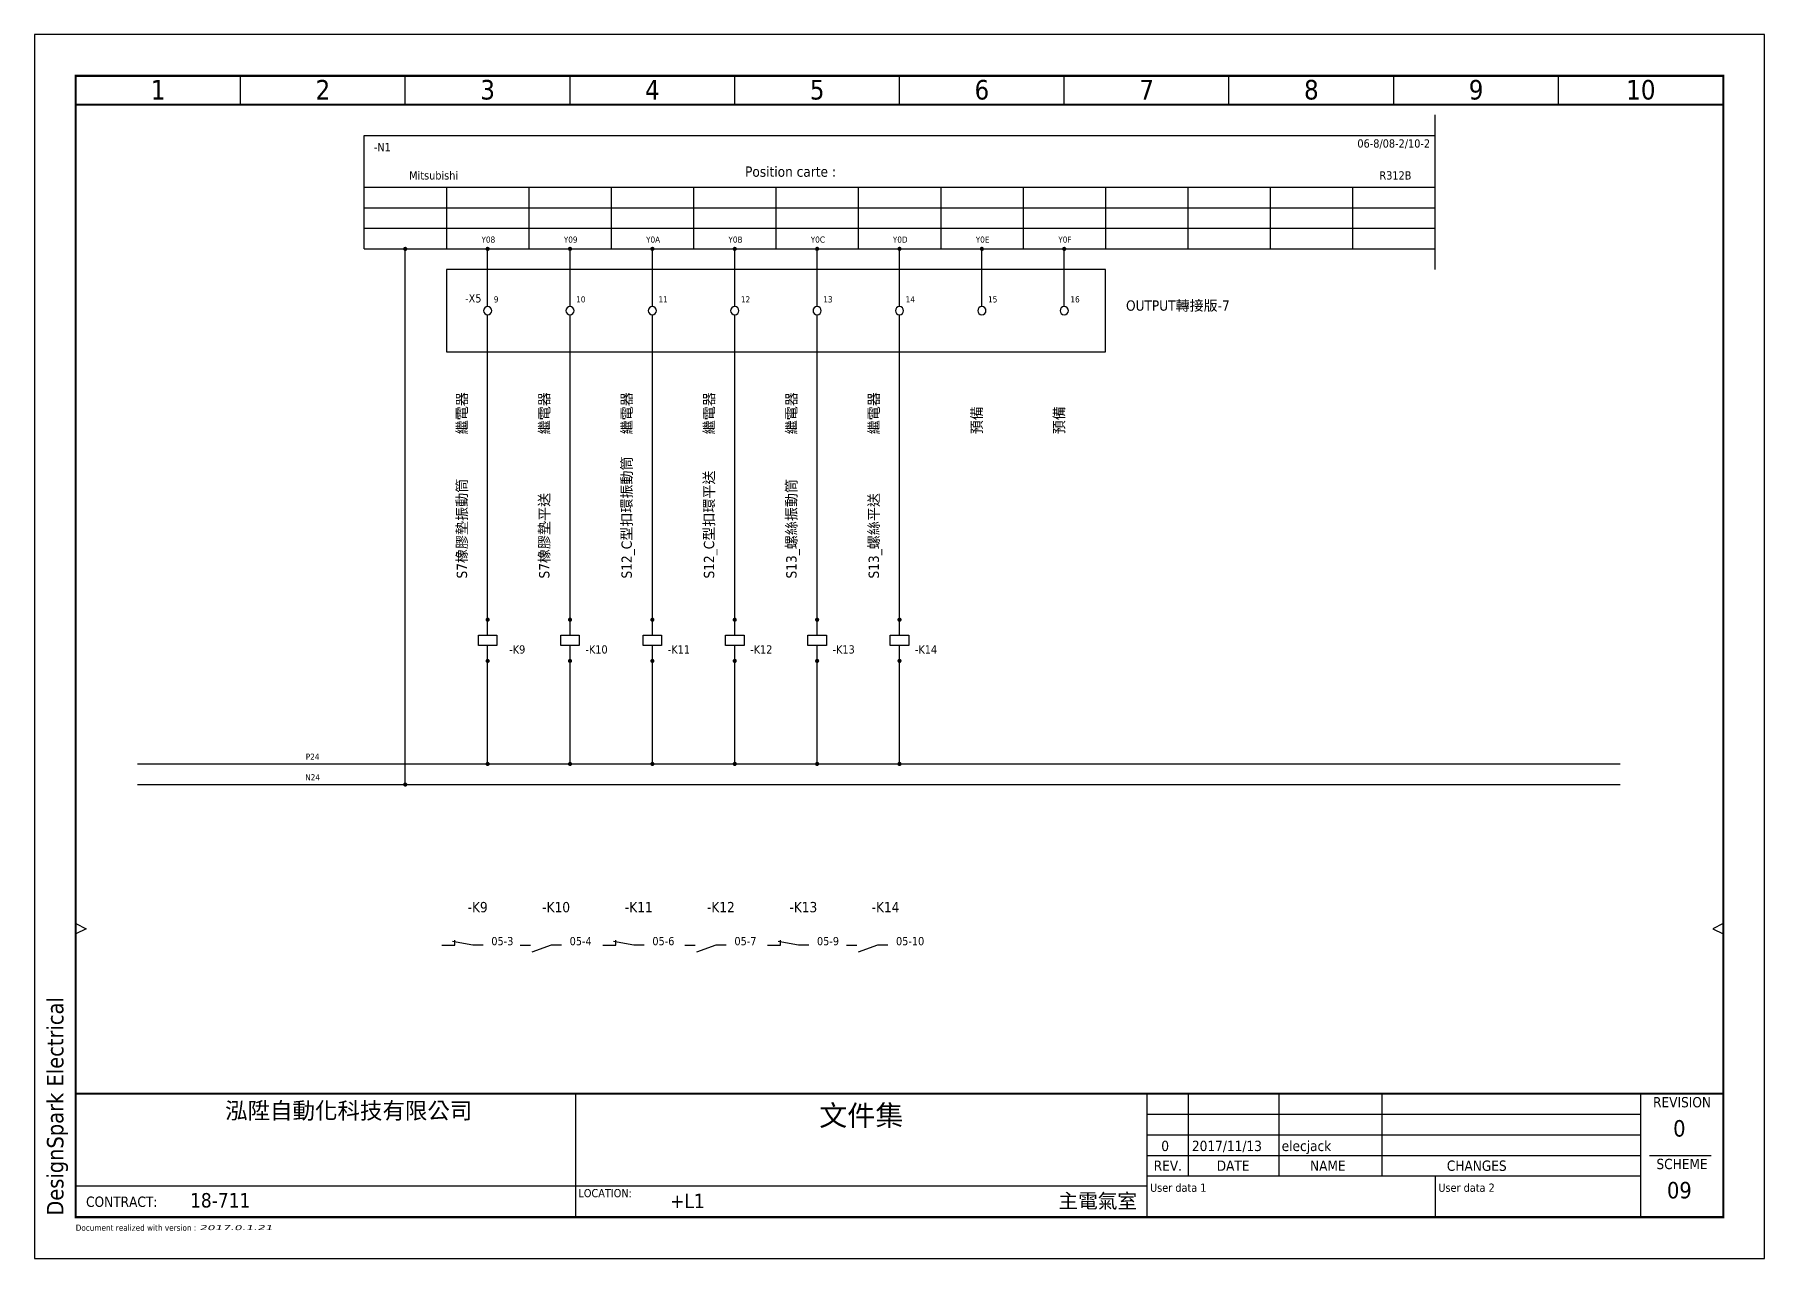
# Model space of a CAD drawing. Header units: millimetres. Extents: x 0 to 420, y 0 to 297.
import ezdxf
from ezdxf.enums import TextEntityAlignment as Align
from ezdxf.lldxf.tags import DXFTag

# ---------------------------------------------------------------- set-up
doc = ezdxf.new("R2010")
doc.units = ezdxf.units.MM
doc.header["$LTSCALE"] = 10
doc.linetypes.add('CONTINU', pattern=[0])
doc.layers.add('DoNotPrint', color=7, linetype='Continuous', plot=False)
doc.layers.add('TITLEBLOCK', color=7, linetype='Continuous')
doc.styles.add('TAHOMA_STANDARD', font='')
doc.styles.add('tr_line_equip', font='', dxfattribs={"height": 1.5})
doc.styles.add('tr_xref_arraybomterminal', font='', dxfattribs={"height": 1.5})
doc.styles.add('tr_xref_arraysymbol', font='', dxfattribs={"height": 2})
doc.styles.add('tr_xref_arraytagcomponent', font='TAHOMA.TTF', dxfattribs={"height": 2.5})
doc.styles.add('TXT_CARTE', font='', dxfattribs={"height": 2.5})
doc.styles.get('TAHOMA_STANDARD').set_extended_font_data('Tahoma')
doc.styles.get('tr_line_equip').set_extended_font_data('Tahoma')
doc.styles.get('tr_xref_arraybomterminal').set_extended_font_data('Tahoma')
doc.styles.get('tr_xref_arraysymbol').set_extended_font_data('Tahoma')
doc.styles.get('TXT_CARTE').set_extended_font_data('Tahoma')
tags = doc.linetypes.add('AXES', pattern=[2, 1.25, -0.25, 0.25, -0.25]).pattern_tags.tags
tags[10:11] = [DXFTag(74, 4), DXFTag(75, 0), DXFTag(340, '0'), DXFTag(46, 0.0), DXFTag(50, 0.0), DXFTag(44, 0.0), DXFTag(45, 0.0)]
tags[8:9] = [DXFTag(74, 4), DXFTag(75, 0), DXFTag(340, '0'), DXFTag(46, 0.0), DXFTag(50, 0.0), DXFTag(44, 0.0), DXFTag(45, 0.0)]
tags[6:7] = [DXFTag(74, 4), DXFTag(75, 0), DXFTag(340, '0'), DXFTag(46, 0.0), DXFTag(50, 0.0), DXFTag(44, 0.0), DXFTag(45, 0.0)]
tags[4:5] = [DXFTag(74, 4), DXFTag(75, 0), DXFTag(340, '0'), DXFTag(46, 0.0), DXFTag(50, 0.0), DXFTag(44, 0.0), DXFTag(45, 0.0)]

# ---------------------------------------------------------------- blocks, each defined once
blk = doc.blocks.new('TR-8ST')
at = {"color": 7, "linetype": 'AXES'}
blk.add_line((260, 32.5), (260, -5), dxfattribs=at)
at = {"color": 7}
for p, q in [((0, 27.5), (260, 27.5)), ((0, 0), (0, 27.5)), ((0, 15), (260, 15)), ((20, 15), (20, 0)), ((40, 15), (40, 0)), ((60, 15), (60, 0)), ((80, 15), (80, 0)), ((100, 15), (100, 0)), ((120, 15), (120, 0)), ((140, 15), (140, 0)), ((160, 15), (160, 0)), ((180, 15), (180, 0)), ((200, 15), (200, 0)), ((220, 15), (220, 0)), ((240, 15), (240, 0)), ((0, 10), (260, 10)), ((0, 5), (260, 5)), ((0, 0), (260, 0))]:
    blk.add_line(p, q, dxfattribs=at)
at = {"color": 7, "style": 'TXT_CARTE'}
blk.add_text('Position carte :', height=2.5, dxfattribs=at).set_placement((92.5, 17.5))
at = {"color": 7, "style": 'TAHOMA_STANDARD', "oblique": 360}
for tag, p in [('#AIO_1_TZ_0_L1', (29.13, 30)), ('#AIO_2_TZ_0_L1', (49.13, 30)), ('#AIO_2_TZ_1_L1', (52.88, 30)), ('#AIO_3_TZ_0_L1', (69.13, 30)), ('#AIO_4_TZ_0_L1', (89.13, 30)), ('#AIO_5_TZ_0_L1', (109.13, 30)), ('#AIO_6_TZ_0_L1', (129.13, 30)), ('#AIO_7_TZ_0_L1', (149.13, 30)), ('#AIO_8_TZ_0_L1', (169.13, 30))]:
    blk.add_attdef(tag, p, '', height=2, rotation=90, dxfattribs=at)
at = {"color": 7, "style": 'TAHOMA_STANDARD'}
for tag, p in [('#AIO_1_TZ_1_L1', (32.88, 30)), ('#AIO_3_TZ_1_L1', (72.88, 30)), ('#AIO_4_TZ_1_L1', (92.88, 30)), ('#AIO_5_TZ_1_L1', (112.88, 30)), ('#AIO_6_TZ_1_L1', (132.88, 30)), ('#AIO_7_TZ_1_L1', (152.88, 30)), ('#AIO_8_TZ_1_L1', (172.88, 30))]:
    blk.add_attdef(tag, p, '', height=2, rotation=90, dxfattribs=at)
for tag, p in [('#TAG', (2.37, 23.69)), ('#REF_DES_1', (10.95, 16.83)), ('#TD_1', (117.5, 17.5))]:
    blk.add_attdef(tag, p, '', height=2, dxfattribs=at)
at = {"color": 7, "style": 'TAHOMA_STANDARD', "oblique": 360}
blk.add_attdef('#CROSS_REF', text='', height=2, dxfattribs=at).set_placement((258.83, 24.58), align=Align.RIGHT)
at = {"color": 7, "style": 'TAHOMA_STANDARD'}
for tag, p in [('#REF_DES_3', (254.01, 19.96)), ('#REF_DES_2', (254.29, 16.83))]:
    blk.add_attdef(tag, text='', height=2, dxfattribs=at).set_placement(p, align=Align.RIGHT)
for tag, p in [('VOI_1', (30.35, 11.5)), ('VOI_2', (50.35, 11.5)), ('VOI_3', (70.35, 11.5)), ('VOI_4', (90.35, 11.5)), ('VOI_5', (110.35, 11.5)), ('VOI_6', (130.35, 11.5)), ('VOI_7', (150.35, 11.5)), ('VOI_8', (170.35, 11.5)), ('MNB_0|0', (10.33, 6.5)), ('MNB_1|0', (30.33, 6.5)), ('MNB_2|0', (50.33, 6.5)), ('MNB_3|0', (70.33, 6.5)), ('MNB_4|0', (90.33, 6.5)), ('MNB_5|0', (110.33, 6.5)), ('MNB_6|0', (130.33, 6.5)), ('MNB_7|0', (150.33, 6.5)), ('MNB_8|0', (170.33, 6.5))]:
    blk.add_attdef(tag, text='', height=2, dxfattribs=at).set_placement(p, align=Align.CENTER)
at = {"style": 'TAHOMA_STANDARD'}
for tag, p in [('#P_TAG_0', (10.16, 1.5)), ('#P_TAG_1', (30.17, 1.5)), ('#P_TAG_2', (50.16, 1.5)), ('#P_TAG_3', (70.17, 1.5)), ('#P_TAG_4', (90.17, 1.5)), ('#P_TAG_5', (110.17, 1.5)), ('#P_TAG_6', (130.17, 1.5)), ('#P_TAG_7', (150.17, 1.5)), ('#P_TAG_8', (170.17, 1.5))]:
    blk.add_attdef(tag, text='', height=1.5, dxfattribs=at).set_placement(p, align=Align.CENTER)
blk = doc.blocks.new('TR-EL053')
at = {"color": 0, "linetype": 'CONTINU'}
for p, q in [((0, 0), (0, -3.75)), ((0, -6.25), (0, -10))]:
    blk.add_line(p, q, dxfattribs=at)
at = {"linetype": 'CONTINU'}
for p, q in [((-2.25, -3.75), (2.25, -3.75)), ((-2.25, -6.25), (-2.25, -3.75)), ((2.25, -3.75), (2.25, -6.25)), ((2.25, -6.25), (-2.25, -6.25))]:
    blk.add_line(p, q, dxfattribs=at)
at = {"style": 'TAHOMA_STANDARD'}
blk.add_attdef('#LOC_TAG', text='', height=2, dxfattribs=at).set_placement((-5, -0.74), align=Align.RIGHT)
for tag, p, height in [('#P_TAG_0', (0.5, 0), 1.5), ('#REF_DES_1', (-19.88, -9.57), 2), ('#REF_DES_2', (-19.88, -12.07), 2)]:
    blk.add_attdef(tag, p, '', height=height, dxfattribs=at)
at = {"linetype": 'CONTINU', "style": 'TAHOMA_STANDARD'}
for tag, p in [('#TAG', (-5, -3.75)), ('#CROSS_REF', (-5, -6.75))]:
    blk.add_attdef(tag, text='', height=2, dxfattribs=at).set_placement(p, align=Align.RIGHT)
at = {"style": 'TAHOMA_STANDARD'}
blk.add_attdef('#P_TAG_1', text='', height=1.5, dxfattribs=at).set_placement((0.5, -10), align=Align.TOP_LEFT)
blk = doc.blocks.new('TR-EL061')
at = {"color": 0, "linetype": 'CONTINU'}
for p, q in [((0, 0), (0, -3.12)), ((0, -7.5), (0.87, -2.58)), ((0, -3.12), (1.25, -3.12)), ((0, -10), (0, -7.5))]:
    blk.add_line(p, q, dxfattribs=at)
at = {"style": 'TAHOMA_STANDARD'}
blk.add_attdef('#P_TAG_0', (0.5, 0), '', height=1.5, dxfattribs=at)
at = {"color": 92, "style": 'tr_xref_arraybomterminal'}
blk.add_attdef('#Pt0', (0.5, 0), '', height=1.5, dxfattribs=at)
at = {"linetype": 'CONTINU', "style": 'TAHOMA_STANDARD'}
for tag, p in [('#TAG', (-5, -3.75)), ('#CROSS_REF', (-5, -6.75))]:
    blk.add_attdef(tag, text='', height=2, dxfattribs=at).set_placement(p, align=Align.RIGHT)
at = {"style": 'TAHOMA_STANDARD'}
for tag, p in [('#COM_TX_0', (-4.97, -9.61)), ('#COM_TX_1', (-4.97, -12.36))]:
    blk.add_attdef(tag, text='', height=2, dxfattribs=at).set_placement(p, align=Align.RIGHT)
at = {"color": 92, "style": 'tr_xref_arraybomterminal'}
blk.add_attdef('#Pt1', text='', height=1.5, dxfattribs=at).set_placement((0.5, -10), align=Align.RIGHT)
at = {"color": 1, "style": 'tr_xref_arraysymbol'}
blk.add_attdef('#REF', (0, -12), '', height=2, dxfattribs=at)
at = {"style": 'TAHOMA_STANDARD'}
blk.add_attdef('#P_TAG_1', text='', height=1.5, dxfattribs=at).set_placement((0.5, -10), align=Align.TOP_LEFT)
blk = doc.blocks.new('*U32', base_point=(8.708, 4))
at = {"color": 10}
ref = blk.add_blockref('TR-EL061', (0, 0), dxfattribs=dict(at, rotation=90))
ref.add_attrib('#REF', '05-6', (12, 0), dxfattribs={"color": 1, "height": 2, "style": 'tr_xref_arraysymbol'})
at = {"color": 5, "style": 'tr_xref_arraytagcomponent'}
blk.add_text('-K11', height=2.5, dxfattribs=at).set_placement((8.708, 8), align=Align.CENTER)
blk = doc.blocks.new('TR-EL057')
at = {"color": 0, "linetype": 'CONTINU'}
for p, q in [((0, 0), (0, -2.5)), ((0, -7.5), (-1.71, -2.8)), ((0, -10), (0, -7.5))]:
    blk.add_line(p, q, dxfattribs=at)
at = {"style": 'TAHOMA_STANDARD'}
blk.add_attdef('#P_TAG_0', (0.5, 0), '', height=1.5, dxfattribs=at)
at = {"color": 92, "style": 'tr_xref_arraybomterminal'}
blk.add_attdef('#Pt0', (0.5, 0), '', height=1.5, dxfattribs=at)
at = {"linetype": 'CONTINU', "style": 'TAHOMA_STANDARD'}
for tag, p in [('#TAG', (-5, -3.75)), ('#CROSS_REF', (-5, -6.75)), ('#COM_TX_0', (-4.96, -9.54)), ('#COM_TX_1', (-4.96, -12.54))]:
    blk.add_attdef(tag, text='', height=2, dxfattribs=at).set_placement(p, align=Align.RIGHT)
at = {"color": 92, "style": 'tr_xref_arraybomterminal'}
blk.add_attdef('#Pt1', text='', height=1.5, dxfattribs=at).set_placement((0.5, -10), align=Align.RIGHT)
at = {"color": 1, "style": 'tr_xref_arraysymbol'}
blk.add_attdef('#REF', (0, -12), '', height=2, dxfattribs=at)
at = {"style": 'TAHOMA_STANDARD'}
blk.add_attdef('#P_TAG_1', text='', height=1.5, dxfattribs=at).set_placement((0.5, -10), align=Align.TOP_LEFT)
blk = doc.blocks.new('*U33', base_point=(8.702, 4))
at = {"color": 10}
ref = blk.add_blockref('TR-EL057', (0, 0), dxfattribs=dict(at, rotation=90))
ref.add_attrib('#REF', '05-7', (12, 0), dxfattribs={"color": 1, "height": 2, "style": 'tr_xref_arraysymbol'})
at = {"color": 5, "style": 'tr_xref_arraytagcomponent'}
blk.add_text('-K12', height=2.5, dxfattribs=at).set_placement((8.702, 8), align=Align.CENTER)
blk = doc.blocks.new('TR_FDP_BASEA3CA_EN')
at = {"color": 7}
for p, q in [((50, 280), (50, 287)), ((90, 280), (90, 287)), ((130, 280), (130, 287)), ((170, 280), (170, 287)), ((210, 280), (210, 287)), ((250, 280), (250, 287)), ((290, 280), (290, 287)), ((330, 280), (330, 287)), ((370, 280), (370, 287)), ((10, 81.25), (12.5, 80)), ((12.5, 80), (10, 78.75)), ((410, 81.25), (407.5, 80)), ((407.5, 80), (410, 78.75)), ((131.41, 10), (131.41, 40)), ((270.16, 10), (270.16, 40)), ((280.16, 20), (280.16, 40)), ((302.16, 20), (302.16, 40)), ((327.16, 20), (327.16, 40)), ((390, 10), (390, 40)), ((270.16, 35), (390, 35)), ((270.16, 30), (390, 30)), ((270.16, 25), (390, 25)), ((392.11, 25), (407.11, 25)), ((270.16, 17.5), (10, 17.5)), ((270.16, 20), (390, 20)), ((340.08, 20), (340.08, 10))]:
    blk.add_line(p, q, dxfattribs=at)
at = {"color": 7, "const_width": 0.5}
blk.add_lwpolyline([(10, 287), (410, 287), (410, 10), (10, 10)], close=True, dxfattribs=at)
for points in [[(10, 280), (410, 280)], [(10, 40), (410, 40)]]:
    blk.add_lwpolyline(points, dxfattribs=at)
at = {"layer": 'DoNotPrint', "color": 7}
for p, q in [((420, 297), (0, 297)), ((0, 297), (0, 0)), ((420, 0), (420, 297)), ((0, 0), (420, 0))]:
    blk.add_line(p, q, dxfattribs=at)
at = {"color": 7, "style": 'TAHOMA_STANDARD'}
for s, p in [('REVISION', (400, 37.91)), ('CHANGES', (350.16, 22.5)), ('SCHEME', (400, 22.91))]:
    blk.add_text(s, height=2.5, dxfattribs=at).set_placement(p, align=Align.MIDDLE_CENTER)
for s, p in [('REV.', (275.16, 22.5)), ('DATE', (291, 22.5)), ('NAME', (314, 22.5))]:
    blk.add_text(s, height=2.5, dxfattribs=at).set_placement(p, align=Align.MIDDLE)
for s, height, p in [('LOCATION:', 2, (132.04, 15.84)), ('CONTRACT:', 2.5, (12.5, 13.75)), ('Document realized with version :', 1.5, (9.99, 7.44))]:
    blk.add_text(s, height=height, dxfattribs=at).set_placement(p, align=Align.MIDDLE_LEFT)
for tag, height, p in [('#COL', 4.75, (30, 281.25)), ('#COL', 4.75, (70, 281.25)), ('#COL', 4.75, (110, 281.25)), ('#COL', 4.75, (150, 281.25)), ('#COL', 4.75, (190, 281.25)), ('#COL', 4.75, (230, 281.25)), ('#COL', 4.75, (270, 281.25)), ('#COL', 4.75, (310, 281.25)), ('#COL', 4.75, (350, 281.25)), ('#COL', 4.75, (390, 281.25)), ('#PROJECT_DWG_OFFICE', 4, (76.27, 33.86)), ('#BUNDLE_TZ_0_L1', 5, (200.73, 32.17)), ('#PROJECT_DWG_OFFICE_ADDRESS_1', 3, (76.27, 28.22)), ('#PROJECT_DWG_OFFICE_ADDRESS_2', 3, (76.27, 24.16)), ('#FOLIO_TZ_1_L1', 4, (200.8, 24.51)), ('#PROJECT_DWG_OFFICE_ADDRESS_3', 3, (76.27, 19.93)), ('#FOLIO_TZ_2_L1', 4, (200.74, 18.8))]:
    blk.add_attdef(tag, text='', height=height, dxfattribs=at).set_placement(p, align=Align.CENTER)
blk.add_attdef('#APP_NAME', text='', height=4, rotation=90, dxfattribs=at).set_placement((5, 10.37), align=Align.MIDDLE_LEFT)
for tag, height, p in [('#REV_NO_-0', 2.5, (274.5, 37.3)), ('#REV_NO_-1', 2.5, (274.5, 32.4)), ('#REV_NO', 4, (399.35, 31.56)), ('#REV_NO_-2', 2.5, (274.5, 27.3)), ('#FOLIO_TAG', 4, (399.35, 16.56))]:
    blk.add_attdef(tag, text='', height=height, dxfattribs=at).set_placement(p, align=Align.MIDDLE_CENTER)
for tag, height, p in [('#REV_CREATED_ON_-0', 2.5, (281, 37.2)), ('#REV_CREATED_BY_-0', 2.5, (302.7, 37.3)), ('#REV_NO_-0_TZ_0_L1', 2.5, (327.9, 37.3)), ('#REV_CREATED_BY_-1', 2.5, (302.7, 32.4)), ('#REV_CREATED_ON_-1', 2.5, (281, 32.1)), ('#REV_NO_-1_TZ_0_L1', 2.5, (327.9, 32.1)), ('#REV_CREATED_ON_-2', 2.5, (281, 27.3)), ('#REV_CREATED_BY_-2', 2.5, (302.8, 27.3)), ('#REV_NO_-2_TZ_0_L1', 2.5, (327.9, 27.5)), ('#FOLIO_LOC_TAG', 3.5, (154.33, 13.94))]:
    blk.add_attdef(tag, text='', height=height, dxfattribs=at).set_placement(p, align=Align.MIDDLE_LEFT)
for tag, p, height in [('##BUNDLE_TX_0_EN', (270.84, 16.16), 2), ('##BUNDLE_TX_1_EN', (340.84, 16.16), 2), ('#BUNDLE_TX_0', (271.84, 12.16), 2.5), ('#BUNDLE_TX_1', (342.1, 12.16), 2.5)]:
    blk.add_attdef(tag, p, '', height=height, dxfattribs=at)
blk.add_attdef('#PROJECT_CONTRACT_NUM', text='', height=3.5, dxfattribs=at).set_placement((37.75, 11.3), align=Align.BOTTOM_LEFT)
blk.add_attdef('#FOLIO_LOC_TZ_0_L1', text='', height=3.5, dxfattribs=at).set_placement((267.68, 13.94), align=Align.MIDDLE_RIGHT)
at = {"color": 7, "style": 'TAHOMA_STANDARD', "oblique": 15, "width": 2.071003}
blk.add_attdef('#ELVER', text='', height=1.21, dxfattribs=at).set_placement((40, 7.46), align=Align.MIDDLE_LEFT)
blk = doc.blocks.new('*U40', base_point=(8.719, 4))
at = {"color": 10}
ref = blk.add_blockref('TR-EL057', (0, 0), dxfattribs=dict(at, rotation=90))
ref.add_attrib('#REF', '05-4', (12, 0), dxfattribs={"color": 1, "height": 2, "style": 'tr_xref_arraysymbol'})
at = {"color": 5, "style": 'tr_xref_arraytagcomponent'}
blk.add_text('-K10', height=2.5, dxfattribs=at).set_placement((8.719, 8), align=Align.CENTER)
blk = doc.blocks.new('*U41', base_point=(8.675, 4))
at = {"color": 10}
ref = blk.add_blockref('TR-EL061', (0, 0), dxfattribs=dict(at, rotation=90))
ref.add_attrib('#REF', '05-3', (12, 0), dxfattribs={"color": 1, "height": 2, "style": 'tr_xref_arraysymbol'})
at = {"color": 5, "style": 'tr_xref_arraytagcomponent'}
blk.add_text('-K9', height=2.5, dxfattribs=at).set_placement((8.675, 8), align=Align.CENTER)
blk = doc.blocks.new('*U42', base_point=(8.696, 4))
at = {"color": 10}
ref = blk.add_blockref('TR-EL061', (0, 0), dxfattribs=dict(at, rotation=90))
ref.add_attrib('#REF', '05-9', (12, 0), dxfattribs={"color": 1, "height": 2, "style": 'tr_xref_arraysymbol'})
at = {"color": 5, "style": 'tr_xref_arraytagcomponent'}
blk.add_text('-K13', height=2.5, dxfattribs=at).set_placement((8.696, 8), align=Align.CENTER)
blk = doc.blocks.new('*U43', base_point=(9.448, 4))
at = {"color": 10}
ref = blk.add_blockref('TR-EL057', (0, 0), dxfattribs=dict(at, rotation=90))
ref.add_attrib('#REF', '05-10', (12, 0), dxfattribs={"color": 1, "height": 2, "style": 'tr_xref_arraysymbol'})
at = {"color": 5, "style": 'tr_xref_arraytagcomponent'}
blk.add_text('-K14', height=2.5, dxfattribs=at).set_placement((9.448, 8), align=Align.CENTER)
blk = doc.blocks.new('TR-BR001')
at = {"color": 0, "linetype": 'Continuous'}
blk.add_circle((0, 0), 1, dxfattribs=at)
at = {"color": 7, "style": 'TAHOMA_STANDARD'}
blk.add_attdef('#PARENT_TAG', text='', height=2, dxfattribs=at).set_placement((-1.5, 2), align=Align.RIGHT)
at = {"style": 'TAHOMA_STANDARD'}
blk.add_attdef('#P_TAG_0', (0.5, 1), '', height=0.9, dxfattribs=at)
at = {"color": 7, "style": 'TAHOMA_STANDARD'}
blk.add_attdef('#SHORT_TAG', (1.5, 2), '', height=1.5, dxfattribs=at)
at = {"style": 'TAHOMA_STANDARD'}
blk.add_attdef('#P_TAG_1', text='', height=0.9, dxfattribs=at).set_placement((0.5, -1), align=Align.TOP_LEFT)

msp = doc.modelspace()

# ---------------------------------------------------------------- linework, layer by layer
at = {"color": 12}
for points in [[(90.28, 245, 0.45, 0.45, 1), (89.72, 245, 0.45, 0.45, 1)], [(110.28, 245, 0.45, 0.45, 1), (109.72, 245, 0.45, 0.45, 1)], [(130.28, 245, 0.45, 0.45, 1), (129.72, 245, 0.45, 0.45, 1)], [(150.28, 245, 0.45, 0.45, 1), (149.72, 245, 0.45, 0.45, 1)], [(170.28, 245, 0.45, 0.45, 1), (169.72, 245, 0.45, 0.45, 1)], [(190.28, 245, 0.45, 0.45, 1), (189.72, 245, 0.45, 0.45, 1)], [(210.28, 245, 0.45, 0.45, 1), (209.72, 245, 0.45, 0.45, 1)], [(230.28, 245, 0.45, 0.45, 1), (229.72, 245, 0.45, 0.45, 1)], [(250.28, 245, 0.45, 0.45, 1), (249.72, 245, 0.45, 0.45, 1)], [(110.28, 155, 0.45, 0.45, 1), (109.72, 155, 0.45, 0.45, 1)], [(130.28, 155, 0.45, 0.45, 1), (129.72, 155, 0.45, 0.45, 1)], [(150.28, 155, 0.45, 0.45, 1), (149.72, 155, 0.45, 0.45, 1)], [(170.28, 155, 0.45, 0.45, 1), (169.72, 155, 0.45, 0.45, 1)], [(190.28, 155, 0.45, 0.45, 1), (189.72, 155, 0.45, 0.45, 1)], [(210.28, 155, 0.45, 0.45, 1), (209.72, 155, 0.45, 0.45, 1)], [(110.28, 145, 0.45, 0.45, 1), (109.72, 145, 0.45, 0.45, 1)], [(130.28, 145, 0.45, 0.45, 1), (129.72, 145, 0.45, 0.45, 1)], [(150.28, 145, 0.45, 0.45, 1), (149.72, 145, 0.45, 0.45, 1)], [(170.28, 145, 0.45, 0.45, 1), (169.72, 145, 0.45, 0.45, 1)], [(190.28, 145, 0.45, 0.45, 1), (189.72, 145, 0.45, 0.45, 1)], [(210.28, 145, 0.45, 0.45, 1), (209.72, 145, 0.45, 0.45, 1)]]:
    msp.add_lwpolyline(points, format="xyseb", close=True, dxfattribs=at)
at = {"color": 231, "linetype": 'Continuous'}
for points in [[(90, 115), (90, 245)], [(230, 231), (230, 245)], [(250, 231), (250, 245)], [(25, 120), (110, 120)], [(110, 120), (130, 120)], [(130, 120), (150, 120)], [(150, 120), (170, 120)], [(170, 120), (190, 120)], [(190, 120), (210, 120)], [(210, 120), (385, 120)], [(25, 115), (90, 115)], [(90, 115), (385, 115)]]:
    msp.add_lwpolyline(points, dxfattribs=at)
at = {"color": 241, "linetype": 'Continuous'}
for points in [[(110, 231), (110, 245)], [(130, 231), (130, 245)], [(150, 231), (150, 245)], [(170, 231), (170, 245)], [(190, 231), (190, 245)], [(210, 231), (210, 245)], [(110, 155), (110, 229)], [(130, 155), (130, 229)], [(150, 155), (150, 229)], [(170, 155), (170, 229)], [(190, 155), (190, 229)], [(210, 155), (210, 229)], [(110, 120), (110, 145)], [(130, 120), (130, 145)], [(150, 120), (150, 145)], [(170, 120), (170, 145)], [(190, 120), (190, 145)], [(210, 120), (210, 145)]]:
    msp.add_lwpolyline(points, dxfattribs=at)
msp.add_lwpolyline([(100, 240), (100, 220), (260, 220), (260, 240)], close=True)
at = {"color": 221}
for points in [[(110.28, 120, 0.45, 0.45, 1), (109.72, 120, 0.45, 0.45, 1)], [(130.28, 120, 0.45, 0.45, 1), (129.72, 120, 0.45, 0.45, 1)], [(150.28, 120, 0.45, 0.45, 1), (149.72, 120, 0.45, 0.45, 1)], [(170.28, 120, 0.45, 0.45, 1), (169.72, 120, 0.45, 0.45, 1)], [(190.28, 120, 0.45, 0.45, 1), (189.72, 120, 0.45, 0.45, 1)], [(210.28, 120, 0.45, 0.45, 1), (209.72, 120, 0.45, 0.45, 1)], [(90.28, 115, 0.45, 0.45, 1), (89.72, 115, 0.45, 0.45, 1)]]:
    msp.add_lwpolyline(points, format="xyseb", close=True, dxfattribs=at)

# ---------------------------------------------------------------- block references
ref = msp.add_blockref('TR-8ST', (80, 245))
ref.add_attrib('#REF_DES_2', 'R312B', dxfattribs={"color": 7, "height": 2, "style": 'TAHOMA_STANDARD'}).set_placement((334.29, 261.83), align=Align.RIGHT)
ref.add_attrib('#REF_DES_1', 'Mitsubishi', (90.95, 261.83), dxfattribs={"color": 7, "height": 2, "style": 'TAHOMA_STANDARD'})
ref.add_attrib('#TAG', '-N1', (82.37, 268.69), dxfattribs={"color": 7, "height": 2, "style": 'TAHOMA_STANDARD'})
ref.add_attrib('#CROSS_REF', '06-8/08-2/10-2', dxfattribs={"color": 7, "height": 2, "style": 'TAHOMA_STANDARD'}).set_placement((338.83, 269.58), align=Align.RIGHT)
ref.add_attrib('#P_TAG_1', 'Y08', dxfattribs={"height": 1.5, "style": 'TAHOMA_STANDARD'}).set_placement((110.17, 246.5), align=Align.CENTER)
ref.add_attrib('#P_TAG_2', 'Y09', dxfattribs={"height": 1.5, "style": 'TAHOMA_STANDARD'}).set_placement((130.16, 246.5), align=Align.CENTER)
ref.add_attrib('#P_TAG_3', 'Y0A', dxfattribs={"height": 1.5, "style": 'TAHOMA_STANDARD'}).set_placement((150.17, 246.5), align=Align.CENTER)
ref.add_attrib('#P_TAG_4', 'Y0B', dxfattribs={"height": 1.5, "style": 'TAHOMA_STANDARD'}).set_placement((170.17, 246.5), align=Align.CENTER)
ref.add_attrib('#P_TAG_5', 'Y0C', dxfattribs={"height": 1.5, "style": 'TAHOMA_STANDARD'}).set_placement((190.17, 246.5), align=Align.CENTER)
ref.add_attrib('#P_TAG_6', 'Y0D', dxfattribs={"height": 1.5, "style": 'TAHOMA_STANDARD'}).set_placement((210.17, 246.5), align=Align.CENTER)
ref.add_attrib('#P_TAG_7', 'Y0E', dxfattribs={"height": 1.5, "style": 'TAHOMA_STANDARD'}).set_placement((230.17, 246.5), align=Align.CENTER)
ref.add_attrib('#P_TAG_8', 'Y0F', dxfattribs={"height": 1.5, "style": 'TAHOMA_STANDARD'}).set_placement((250.17, 246.5), align=Align.CENTER)
at = {"extrusion": (0, 0, -1)}
ref = msp.add_blockref('TR-BR001', (-110, 230), dxfattribs=dict(at, rotation=180))
ref.add_attrib('#SHORT_TAG', '9', (111.5, 232), dxfattribs={"color": 7, "height": 1.5, "style": 'TAHOMA_STANDARD'})
ref.add_attrib('#PARENT_TAG', '-X5', dxfattribs={"color": 7, "height": 2, "style": 'TAHOMA_STANDARD'}).set_placement((108.5, 232), align=Align.RIGHT)
ref = msp.add_blockref('TR-BR001', (-130, 230), dxfattribs=dict(at, rotation=180))
ref.add_attrib('#SHORT_TAG', '10', (131.5, 232), dxfattribs={"color": 7, "height": 1.5, "style": 'TAHOMA_STANDARD'})
ref = msp.add_blockref('TR-BR001', (-150, 230), dxfattribs=dict(at, rotation=180))
ref.add_attrib('#SHORT_TAG', '11', (151.5, 232), dxfattribs={"color": 7, "height": 1.5, "style": 'TAHOMA_STANDARD'})
ref = msp.add_blockref('TR-BR001', (-170, 230), dxfattribs=dict(at, rotation=180))
ref.add_attrib('#SHORT_TAG', '12', (171.5, 232), dxfattribs={"color": 7, "height": 1.5, "style": 'TAHOMA_STANDARD'})
ref = msp.add_blockref('TR-BR001', (-190, 230), dxfattribs=dict(at, rotation=180))
ref.add_attrib('#SHORT_TAG', '13', (191.5, 232), dxfattribs={"color": 7, "height": 1.5, "style": 'TAHOMA_STANDARD'})
ref = msp.add_blockref('TR-BR001', (-210, 230), dxfattribs=dict(at, rotation=180))
ref.add_attrib('#SHORT_TAG', '14', (211.5, 232), dxfattribs={"color": 7, "height": 1.5, "style": 'TAHOMA_STANDARD'})
ref = msp.add_blockref('TR-BR001', (-230, 230), dxfattribs=dict(at, rotation=180))
ref.add_attrib('#SHORT_TAG', '15', (231.5, 232), dxfattribs={"color": 7, "height": 1.5, "style": 'TAHOMA_STANDARD'})
ref = msp.add_blockref('TR-BR001', (-250, 230), dxfattribs=dict(at, rotation=180))
ref.add_attrib('#SHORT_TAG', '16', (251.5, 232), dxfattribs={"color": 7, "height": 1.5, "style": 'TAHOMA_STANDARD'})
ref = msp.add_blockref('TR-EL053', (110, 145), dxfattribs=dict(rotation=180))
ref.add_attrib('#TAG', '-K9', dxfattribs={"linetype": 'CONTINU', "height": 2, "style": 'TAHOMA_STANDARD'}).set_placement((119.14, 146.79), align=Align.RIGHT)
ref = msp.add_blockref('TR-EL053', (130, 145), dxfattribs=dict(rotation=180))
ref.add_attrib('#TAG', '-K10', dxfattribs={"linetype": 'CONTINU', "height": 2, "style": 'TAHOMA_STANDARD'}).set_placement((139.14, 146.79), align=Align.RIGHT)
ref = msp.add_blockref('TR-EL053', (150, 145), dxfattribs=dict(rotation=180))
ref.add_attrib('#TAG', '-K11', dxfattribs={"linetype": 'CONTINU', "height": 2, "style": 'TAHOMA_STANDARD'}).set_placement((159.14, 146.79), align=Align.RIGHT)
ref = msp.add_blockref('TR-EL053', (170, 145), dxfattribs=dict(rotation=180))
ref.add_attrib('#TAG', '-K12', dxfattribs={"linetype": 'CONTINU', "height": 2, "style": 'TAHOMA_STANDARD'}).set_placement((179.14, 146.79), align=Align.RIGHT)
ref = msp.add_blockref('TR-EL053', (190, 145), dxfattribs=dict(rotation=180))
ref.add_attrib('#TAG', '-K13', dxfattribs={"linetype": 'CONTINU', "height": 2, "style": 'TAHOMA_STANDARD'}).set_placement((199.14, 146.79), align=Align.RIGHT)
ref = msp.add_blockref('TR-EL053', (210, 145), dxfattribs=dict(rotation=180))
ref.add_attrib('#TAG', '-K14', dxfattribs={"linetype": 'CONTINU', "height": 2, "style": 'TAHOMA_STANDARD'}).set_placement((219.14, 146.79), align=Align.RIGHT)
for name, p in [('*U41', (107.57, 80)), ('*U40', (126.63, 80)), ('*U32', (146.7, 80)), ('*U33', (166.62, 80)), ('*U42', (186.66, 80)), ('*U43', (206.6, 80))]:
    msp.add_blockref(name, p)
at = {"layer": 'TITLEBLOCK'}
ref = msp.add_blockref('TR_FDP_BASEA3CA_EN', (0, 0), dxfattribs=at)
ref.add_attrib('#COL', '1', dxfattribs={"layer": '0', "color": 7, "height": 4.75, "style": 'TAHOMA_STANDARD'}).set_placement((30, 281.25), align=Align.CENTER)
ref.add_attrib('#COL', '2', dxfattribs={"layer": '0', "color": 7, "height": 4.75, "style": 'TAHOMA_STANDARD'}).set_placement((70, 281.25), align=Align.CENTER)
ref.add_attrib('#COL', '3', dxfattribs={"layer": '0', "color": 7, "height": 4.75, "style": 'TAHOMA_STANDARD'}).set_placement((110, 281.25), align=Align.CENTER)
ref.add_attrib('#COL', '4', dxfattribs={"layer": '0', "color": 7, "height": 4.75, "style": 'TAHOMA_STANDARD'}).set_placement((150, 281.25), align=Align.CENTER)
ref.add_attrib('#COL', '5', dxfattribs={"layer": '0', "color": 7, "height": 4.75, "style": 'TAHOMA_STANDARD'}).set_placement((190, 281.25), align=Align.CENTER)
ref.add_attrib('#COL', '6', dxfattribs={"layer": '0', "color": 7, "height": 4.75, "style": 'TAHOMA_STANDARD'}).set_placement((230, 281.25), align=Align.CENTER)
ref.add_attrib('#COL', '7', dxfattribs={"layer": '0', "color": 7, "height": 4.75, "style": 'TAHOMA_STANDARD'}).set_placement((270, 281.25), align=Align.CENTER)
ref.add_attrib('#COL', '8', dxfattribs={"layer": '0', "color": 7, "height": 4.75, "style": 'TAHOMA_STANDARD'}).set_placement((310, 281.25), align=Align.CENTER)
ref.add_attrib('#COL', '9', dxfattribs={"layer": '0', "color": 7, "height": 4.75, "style": 'TAHOMA_STANDARD'}).set_placement((350, 281.25), align=Align.CENTER)
ref.add_attrib('#COL', '10', dxfattribs={"layer": '0', "color": 7, "height": 4.75, "style": 'TAHOMA_STANDARD'}).set_placement((390, 281.25), align=Align.CENTER)
ref.add_attrib('#FOLIO_TAG', '09', dxfattribs={"layer": '0', "color": 7, "height": 4, "style": 'TAHOMA_STANDARD'}).set_placement((399.35, 16.56), align=Align.MIDDLE_CENTER)
ref.add_attrib('#FOLIO_LOC_TAG', '+L1', dxfattribs={"layer": '0', "color": 7, "height": 3.5, "style": 'TAHOMA_STANDARD'}).set_placement((154.33, 13.94), align=Align.MIDDLE_LEFT)
ref.add_attrib('#FOLIO_LOC_TZ_0_L1', '主電氣室', dxfattribs={"layer": '0', "color": 7, "height": 3.5, "style": 'TAHOMA_STANDARD'}).set_placement((267.68, 13.94), align=Align.MIDDLE_RIGHT)
ref.add_attrib('#BUNDLE_TZ_0_L1', '文件集', dxfattribs={"layer": '0', "color": 7, "height": 5, "style": 'TAHOMA_STANDARD'}).set_placement((200.73, 32.17), align=Align.CENTER)
ref.add_attrib('#PROJECT_CONTRACT_NUM', '18-711', dxfattribs={"layer": '0', "color": 7, "height": 3.5, "style": 'TAHOMA_STANDARD'}).set_placement((37.75, 11.3), align=Align.BOTTOM_LEFT)
ref.add_attrib('#REV_NO', '0', dxfattribs={"layer": '0', "color": 7, "height": 4, "style": 'TAHOMA_STANDARD'}).set_placement((399.35, 31.56), align=Align.MIDDLE_CENTER)
ref.add_attrib('#ELVER', '2017.0.1.21', dxfattribs={"layer": '0', "color": 7, "height": 1.2071, "style": 'TAHOMA_STANDARD', "oblique": 15, "width": 2.071003}).set_placement((40, 7.46), align=Align.MIDDLE_LEFT)
ref.add_attrib('#PROJECT_DWG_OFFICE', '泓陞自動化科技有限公司', dxfattribs={"layer": '0', "color": 7, "height": 4, "style": 'TAHOMA_STANDARD'}).set_placement((76.27, 33.86), align=Align.CENTER)
ref.add_attrib('##BUNDLE_TX_0_EN', 'User data 1', (270.84, 16.16), dxfattribs={"layer": '0', "color": 7, "height": 2, "style": 'TAHOMA_STANDARD'})
ref.add_attrib('##BUNDLE_TX_1_EN', 'User data 2', (340.84, 16.16), dxfattribs={"layer": '0', "color": 7, "height": 2, "style": 'TAHOMA_STANDARD'})
ref.add_attrib('#REV_NO_-2', '0', dxfattribs={"layer": '0', "color": 7, "height": 2.5, "style": 'TAHOMA_STANDARD'}).set_placement((274.5, 27.3), align=Align.MIDDLE_CENTER)
ref.add_attrib('#REV_CREATED_ON_-2', '2017/11/13', dxfattribs={"layer": '0', "color": 7, "height": 2.5, "style": 'TAHOMA_STANDARD'}).set_placement((281, 27.3), align=Align.MIDDLE_LEFT)
ref.add_attrib('#REV_CREATED_BY_-2', 'elecjack', dxfattribs={"layer": '0', "color": 7, "height": 2.5, "style": 'TAHOMA_STANDARD'}).set_placement((302.8, 27.3), align=Align.MIDDLE_LEFT)
ref.add_attrib('#APP_NAME', 'DesignSpark Electrical', dxfattribs={"layer": '0', "color": 7, "height": 4, "rotation": 90, "style": 'TAHOMA_STANDARD'}).set_placement((5, 10.37), align=Align.MIDDLE_LEFT)

# ---------------------------------------------------------------- texts
at = {"style": 'TAHOMA_STANDARD'}
msp.add_text('OUTPUT轉接版-7', height=2.5, dxfattribs=at).set_placement((265, 230))
for s, p in [('繼電器', (105, 200)), ('繼電器', (125, 200)), ('繼電器', (145, 200)), ('繼電器', (165, 200)), ('繼電器', (185, 200)), ('繼電器', (205, 200)), ('預備', (230, 200)), ('預備', (250, 200)), ('S12_C型扣環振動筒', (145, 165)), ('S7橡膠墊振動筒', (105, 165)), ('S12_C型扣環平送', (165, 165)), ('S13_螺絲振動筒', (185, 165)), ('S7橡膠墊平送', (125, 165)), ('S13_螺絲平送', (205, 165))]:
    msp.add_text(s, height=2.5, rotation=90, dxfattribs=at).set_placement(p)
at = {"color": 7, "style": 'tr_line_equip'}
for s, p in [('P24', (67.5, 121)), ('N24', (67.5, 116))]:
    msp.add_text(s, height=1.5, dxfattribs=at).set_placement(p, align=Align.CENTER)

doc.saveas('drawing.dxf')
